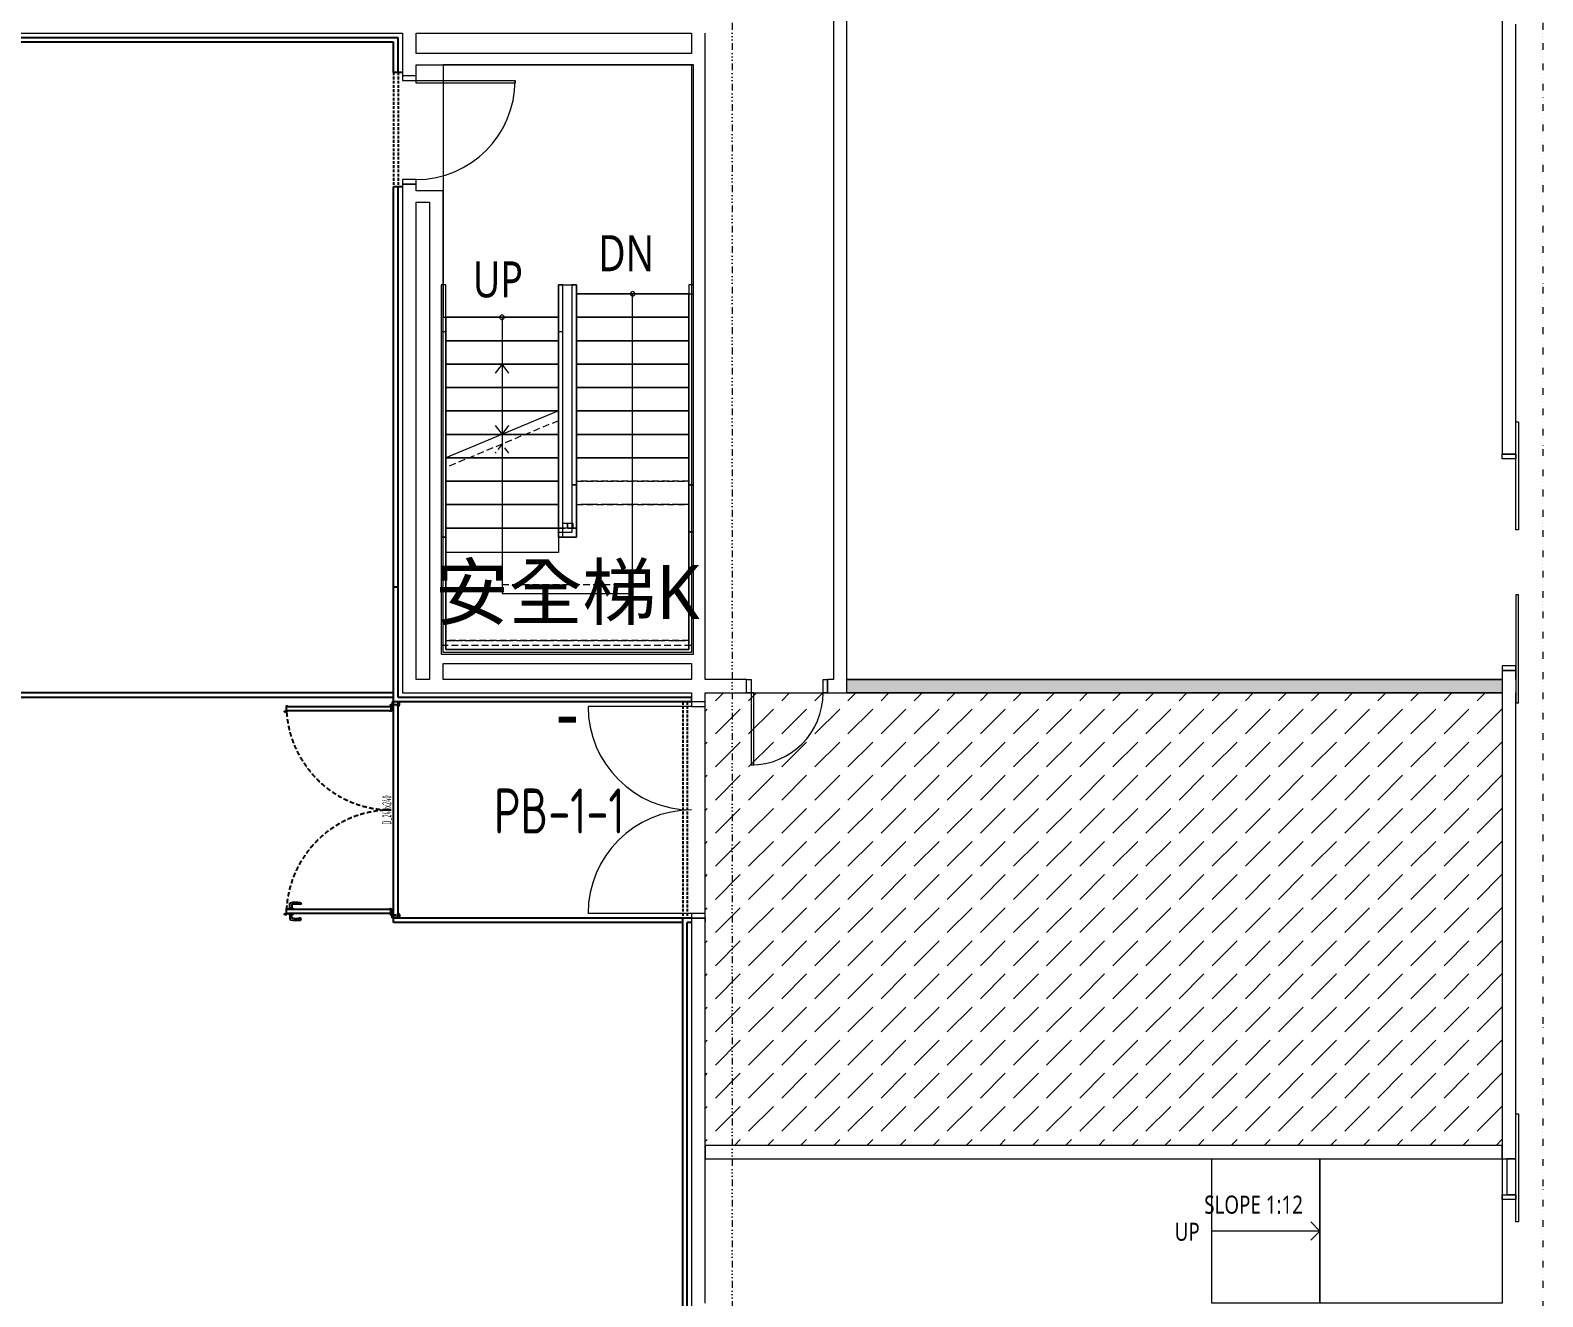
# Model space of a CAD drawing. Extents: x -32000 to 377127, y -29000 to 131250.
# Drawn here: x 235807 to 252600, y 30520 to 44583 of the extents above; entities that cross this region are included whole.
import ezdxf
from ezdxf.enums import TextEntityAlignment as Align

# ---------------------------------------------------------------- set-up
doc = ezdxf.new("R2010")
doc.units = 0
doc.header["$LTSCALE"] = 250
for name, pattern in [('H12PL3$0$JJP_三點線', [0.9, 0.3, -0.15, 0, -0.15, 0, -0.15, 0, -0.15]), ('H12PL3$0$JJP_虛線(退縮線、投影線、地下室範圍、非屬本工程、圖面分區)', [0.45, 0.3, -0.15]), ('H12PL3$0$虛線', [0.846667, 0.423333, -0.423333]), ('XFDP30$0$HIDDEN', [0.3, 0.2, -0.1]), ('XFDP30$0$HIDDEN2', [0.1875, 0.125, -0.0625])]:
    doc.linetypes.add(name, pattern=pattern)
for name, color, linetype in [('H12PL3$0$A-OBJE-2D', 252, 'Continuous'), ('H12PL3$0$A-STRS', 252, 'Continuous'), ('H12PL3$0$A-TEXT', 252, 'Continuous'), ('H12PL3$0$A-WALL-IN', 252, 'Continuous'), ('H12PL3$0$A-WALL-IN.200K', 252, 'Continuous'), ('H12PL3$0$A-ZONE', 252, 'Continuous'), ('H12PL3$0$Door', 252, 'Continuous'), ('H12PL3$0$Hattch', 252, 'Continuous'), ('H12PL3$0$S-GRID', 252, 'Continuous'), ('H12PL3$0$S-SLAB-SHOW', 252, 'Continuous'), ('XFDP30$0$A-CR-TXT', 2, 'Continuous'), ('XFDP30$0$A-Door (8K)', 2, 'Continuous'), ('XFDP30$0$A-W-P1S (50K)', 2, 'Continuous'), ('XFDP30$0$A-W-P1S (8K)', 2, 'Continuous'), ('XFDP30$0$A-W-P2D (50K)', 2, 'Continuous'), ('XFDP30$0$A-W-P2D (8K)', 2, 'Continuous'), ('XFDP30$0$A-W-P2D (8K於 50K時拆除)', 2, 'Continuous')]:
    doc.layers.add(name, color=color, linetype=linetype)
doc.styles.add('H12PL3$0$Standard', font='', dxfattribs={"width": 0.8})
doc.styles.add('XFDP30$0$AA-TXT', font='isocp.shx', dxfattribs={"width": 0.8, "bigfont": 'china.shx'})
doc.styles.get('H12PL3$0$Standard').set_extended_font_data('Microsoft JhengHei')

# ---------------------------------------------------------------- blocks, each defined once
blk = doc.blocks.new('XFDP30$0$Door-D240')
for p, q in [((10, 119), (10.8, 119)), ((10, 114.1), (10, 119)), ((10.8, 119), (10.8, 114.1)), ((10.8, 117.7), (14.8, 117.7)), ((14.8, 117.7), (16.2, 117.6)), ((10.8, 114.1), (10, 114.1)), ((14.8, 115.5), (10.8, 115.5))]:
    blk.add_line(p, q)
for points in [[(4.2, 117.7), (0.2, 117.7), (-1.2, 117.6, 0.327495), (-2, 116.9, 0.089847), (-2.2, 106.2, 1.144881), (-0.3, 106.6, -0.137079), (-0.3, 114.9, -0.349357), (0.2, 115.5), (4.2, 115.5)], [(4.1, 121.6), (4.1, 123.4), (4.1, 121.6), (10.7, 121.6), (10.7, 121.5), (10.3, 121.5), (10.3, 120.4, -0.414214), (10.2, 120.3), (10, 120.3), (10, 120.4), (10.1, 120.4), (10.1, 121.4), (10, 121.4), (10, 5.5), (10.1, 5.5), (10.1, 6.5), (10, 6.5), (10, 6.6), (10.2, 6.6, -0.414214), (10.3, 6.5), (10.3, 5.4, -0.414214), (10.2, 5.3), (4.8, 5.3, -0.414214), (4.7, 5.4), (4.7, 6.5, -0.414214), (4.8, 6.6), (5, 6.6), (5, 6.5), (4.9, 6.5), (4.9, 5.5), (5, 5.5), (5, 121.4), (4.9, 121.4), (4.9, 120.4), (5, 120.4), (5, 120.3), (4.8, 120.3, -0.414214), (4.7, 120.4), (4.7, 121.4), (3.9, 121.4, -0.414214), (3.9, 121.4), (3.9, 123.6, -0.414214), (3.9, 123.7), (4.7, 123.7), (4.7, 123.4), (4.1, 123.4)], [(229.1, 121.6), (229.1, 123.4), (229.1, 121.6), (235.7, 121.6), (235.7, 121.5), (235.3, 121.5), (235.3, 120.4, -0.414214), (235.2, 120.3), (235, 120.3), (235, 120.4), (235.1, 120.4), (235.1, 121.4), (235, 121.4), (235, 5.5), (235.1, 5.5), (235.1, 6.5), (235, 6.5), (235, 6.6), (235.2, 6.6, -0.414214), (235.3, 6.5), (235.3, 5.4, -0.414214), (235.2, 5.3), (229.8, 5.3, -0.414214), (229.7, 5.4), (229.7, 6.5, -0.414214), (229.8, 6.6), (230, 6.6), (230, 6.5), (229.9, 6.5), (229.9, 5.5), (230, 5.5), (230, 121.4), (229.9, 121.4), (229.9, 120.4), (230, 120.4), (230, 120.3), (229.8, 120.3, -0.414214), (229.7, 120.4), (229.7, 121.4), (228.9, 121.4, -0.414214), (228.9, 121.4), (228.9, 123.6, -0.414214), (228.9, 123.7), (229.7, 123.7), (229.7, 123.4), (229.1, 123.4)], [(4.7, -2.1, 0.306748), (4.5, -1.7), (4.1, -1.7, 0.306748), (3.9, -2.1), (4, -2.1, -0.414214), (4.1, -2.2), (4.1, -2.2), (4, -2.2), (4, -2.9), (4.6, -2.9), (4.6, -2.2), (4.5, -2.2), (4.5, -2.2, -0.414214), (4.6, -2.1), (4.7, -2.1), (4.8, -2.1, -0.414214), (5, -2.3), (5, -2.9, -0.320245), (4.7, -3.4), (3, -4), (0.6, -4, -0.414214), (0, -3.4), (0, 3.4, -0.414214), (0.6, 4), (3, 4), (3, 0), (3, -1.4, 0.414214), (3.7, -2.1), (3.9, -2.1)], [(235.3, -2.1, -0.306748), (235.5, -1.7), (235.9, -1.7, -0.306748), (236.1, -2.1), (236, -2.1, 0.414214), (235.9, -2.2), (235.9, -2.2), (236, -2.2), (236, -2.9), (235.4, -2.9), (235.4, -2.2), (235.5, -2.2), (235.5, -2.2, 0.414214), (235.4, -2.1), (235.3, -2.1), (235.2, -2.1, 0.414214), (235, -2.3), (235, -2.9, 0.320245), (235.3, -3.4), (237, -4), (239.4, -4, 0.414214), (240, -3.4), (240, 3.4, 0.414214), (239.4, 4), (237, 4), (237, 0), (237, -1.4, -0.414214), (236.3, -2.1), (236.1, -2.1)]]:
    blk.add_lwpolyline(points, format="xyb")
blk.add_lwpolyline([(5, 114.1), (5, 119), (4.2, 119), (4.2, 114.1)], close=True)
at = {"ltscale": 500}
for points in [[(3.3, 0.1), (3.3, 4.6), (3, 4.6), (3, 0.1)], [(8.5, 5.3), (4, 5.3), (4, 5.5), (8.5, 5.5)], [(231.5, 5.3), (236, 5.3), (236, 5.5), (231.5, 5.5)], [(236.7, 0.1), (236.7, 4.6), (237, 4.6), (237, 0.1)]]:
    blk.add_lwpolyline(points, close=True, dxfattribs=at)
at = {"linetype": 'XFDP30$0$HIDDEN', "ltscale": 0.1}
for centre, start, end in [((3.5, 5.1), 0, 85.9993), ((236.5, 5.1), 94.0007, 180)]:
    blk.add_arc(centre, 116.5, start, end, dxfattribs=at)
at = {"extrusion": (0, 0, -1)}
for centre, major_axis, start_param, end_param in [((16.1, 116.7), (-0.624, 0.624), 0.866962, 2.13291), ((14.7, 114.9), (0.417, 0.417), -0.669314, 0.675093), ((16.2, 106.3), (0.707, 0.707), 0.872811, 4.284184), ((0.4, 110.8), (10.9, 10.9), 0.51383, 1.058752), ((-12.5, 110.9), (21.3, 21.3), 0.585307, 0.943734)]:
    blk.add_ellipse(centre, major_axis=major_axis, ratio=1, start_param=start_param, end_param=end_param, dxfattribs=at)
at = {"ltscale": 500, "extrusion": (0, 0, -1)}
blk.add_ellipse((3.5, 5.1), major_axis=(0.495, 0.495), ratio=1, start_param=3.926991, end_param=10.210176, dxfattribs=at)
at = {"ltscale": 500}
blk.add_ellipse((236.5, 5.1), major_axis=(-0.495, 0.495), ratio=1, start_param=3.926991, end_param=10.210176, dxfattribs=at)
at = {"color": 9, "style": 'XFDP30$0$AA-TXT', "width": 0.45}
blk.add_attdef('240X240', text='', height=10, dxfattribs=at).set_placement((120, 10.1), align=Align.MIDDLE_CENTER)
blk = doc.blocks.new('XFDP30')
at = {"layer": 'XFDP30$0$A-W-P1S (50K)'}
for p, q in [((239840, 44450), (235400, 44450)), ((239890, 44500), (235450, 44500)), ((239840, 44115), (239840, 44450)), ((239890, 44115), (239890, 44500)), ((239939, 44115), (239840, 44115)), ((239939, 42845), (239840, 42845)), ((239840, 38400), (239840, 42845)), ((239890, 38400), (239890, 42845))]:
    blk.add_line(p, q, dxfattribs=at)
at = {"layer": 'XFDP30$0$A-W-P1S (50K)', "linetype": 'XFDP30$0$HIDDEN2'}
for p, q in [((239840, 44115), (239840, 42845)), ((239890, 44115), (239890, 42845))]:
    blk.add_line(p, q, dxfattribs=at)
at = {"layer": 'XFDP30$0$A-W-P1S (8K)'}
for p, q in [((239840, 37125), (239840, 38400)), ((239890, 38400), (239840, 38400)), ((239890, 37175), (239890, 38400)), ((243150, 37125), (239840, 37125)), ((243150, 37175), (239890, 37175)), ((243051, 25100), (243051, 34725)), ((243150, 34725), (243051, 34725)), ((243101, 25100), (243101, 34675)), ((243150, 34675), (243101, 34675))]:
    blk.add_line(p, q, dxfattribs=at)
at = {"layer": 'XFDP30$0$A-W-P1S (8K)', "linetype": 'XFDP30$0$HIDDEN2'}
for p, q in [((243051, 37125), (243051, 34725)), ((243101, 37125), (243101, 34725))]:
    blk.add_line(p, q, dxfattribs=at)
at = {"layer": 'XFDP30$0$A-W-P2D (50K)'}
for p, q in [((239841, 34675), (239841, 37125)), ((239891, 34725), (239891, 37125)), ((243051, 34675), (239841, 34675)), ((243051, 34725), (239891, 34725))]:
    blk.add_line(p, q, dxfattribs=at)
at = {"layer": 'XFDP30$0$A-W-P2D (8K)'}
for p, q in [((239841, 34675), (239841, 37125)), ((239891, 34725), (239891, 37125)), ((243051, 34675), (239841, 34675)), ((243051, 34725), (239891, 34725))]:
    blk.add_line(p, q, dxfattribs=at)
at = {"layer": 'XFDP30$0$A-W-P2D (8K於 50K時拆除)'}
for p, q in [((239840, 37225), (226175, 37225)), ((239840, 37175), (226225, 37175))]:
    blk.add_line(p, q, dxfattribs=at)
at = {"layer": 'XFDP30$0$A-Door (8K)', "xscale": 10, "yscale": 10, "zscale": 10, "rotation": 90}
blk.add_blockref('XFDP30$0$Door-D240', (239866, 34725), dxfattribs=at).add_auto_attribs({'240X240': 'D_240x240'})
at = {"layer": 'XFDP30$0$A-CR-TXT', "style": 'XFDP30$0$AA-TXT', "width": 0.8}
blk.add_text('PB-1-1', height=500, dxfattribs=at).set_placement((241681, 35914), align=Align.MIDDLE)
blk = doc.blocks.new('H12PL3')
at = {"layer": 'H12PL3$0$Hattch', "linetype": 'Continuous', "lineweight": 0}
blk.add_hatch(color=256, dxfattribs=at).paths.add_polyline_path([(244875, 37375), (252150, 37375), (252150, 37225), (244875, 37225)])
h = blk.add_hatch(dxfattribs=at)
h.set_pattern_fill('虛線_0001', color=256, scale=10, style=0, pattern_type=2)
h.set_pattern_definition([(45, (0, 0), (-367.6955, 367.6955), [390, -130]), (45, (1e-13, 367.7), (-367.6955, 367.6955), [390, -130])])
h.paths.add_polyline_path([(252150, 32200), (243300, 32200), (243300, 37225), (252150, 37225)])
at = {"layer": 'H12PL3$0$A-OBJE-2D', "lineweight": 0}
for q in [(250025, 31350), (250025, 31150)]:
    blk.add_line((250125, 31250), q, dxfattribs=at)
for points in [[(248925, 30450), (248925, 32050), (250125, 32050), (250125, 30450)], [(250125, 32050), (252150, 32050), (252150, 30450), (250125, 30450)]]:
    blk.add_lwpolyline(points, close=True, dxfattribs=at)
at = {"layer": 'H12PL3$0$A-OBJE-2D', "lineweight": 0, "flags": 128}
blk.add_lwpolyline([(250125, 31250), (248925, 31250)], dxfattribs=at)
at = {"layer": 'H12PL3$0$A-STRS', "lineweight": 0}
for p, q in [((240370, 41755), (240370, 41395)), ((240420, 41755), (240370, 41755)), ((240420, 41395), (240420, 41755)), ((241670, 41755), (241670, 41395)), ((241720, 41755), (241670, 41755)), ((241720, 41395), (241720, 41755)), ((241870, 41755), (241820, 41755)), ((241820, 41755), (241820, 41655)), ((241820, 41655), (241820, 39835)), ((241870, 41655), (241870, 41755)), ((241870, 39835), (241870, 41655)), ((243120, 41655), (241870, 41655)), ((241870, 41655), (241870, 41395)), ((242495, 41395), (242495, 41655)), ((243170, 41755), (243120, 41755)), ((243120, 41755), (243120, 41655)), ((243120, 41655), (243120, 39835)), ((243120, 41395), (243120, 41655)), ((243170, 41655), (243170, 41755)), ((243170, 39835), (243170, 41655)), ((240370, 41395), (240370, 39814.2)), ((240420, 39835), (240420, 41395)), ((241670, 41395), (240420, 41395)), ((240420, 41395), (240420, 41135)), ((241045, 41395), (241045, 41135)), ((241670, 41395), (241670, 40355)), ((241670, 41135), (241670, 41395)), ((241720, 40375.8), (241720, 41395)), ((243120, 41395), (241870, 41395)), ((241870, 41395), (241870, 41135)), ((241870, 41395), (243120, 41395)), ((242495, 39835), (242495, 41395)), ((243120, 41135), (243120, 41395)), ((240370, 41235), (240370, 40875)), ((240420, 41235), (240370, 41235)), ((240420, 40875), (240420, 41235)), ((241670, 41235), (241670, 40875)), ((241720, 41235), (241670, 41235)), ((241720, 40875), (241720, 41235)), ((240420, 41135), (241670, 41135)), ((241670, 41135), (240420, 41135)), ((240420, 41135), (240420, 40875)), ((241045, 41135), (241045, 40095)), ((241670, 40875), (241670, 41135)), ((243120, 41135), (241870, 41135)), ((241870, 41135), (241870, 40875)), ((241870, 41135), (243120, 41135)), ((243120, 40875), (243120, 41135)), ((240370, 40875), (240370, 39055)), ((240420, 39055), (240420, 40875)), ((241670, 40875), (240420, 40875)), ((240420, 40875), (240420, 40615)), ((240420, 40875), (241670, 40875)), ((241670, 40875), (240420, 40875)), ((240420, 40875), (240420, 40615)), ((241045, 40875), (240970, 40775)), ((241045, 40875), (241045, 40615)), ((241120, 40775), (241045, 40875)), ((241670, 40875), (241670, 39055)), ((241670, 40615), (241670, 40875)), ((241670, 40615), (241670, 40875)), ((241720, 39055), (241720, 40875)), ((243120, 40875), (241870, 40875)), ((241870, 40875), (241870, 40615)), ((241870, 40875), (243120, 40875)), ((243120, 40615), (243120, 40875)), ((240420, 40615), (241670, 40615)), ((241670, 40615), (240420, 40615)), ((240420, 40615), (240420, 40355)), ((240420, 40615), (241670, 40615)), ((241670, 40615), (240420, 40615)), ((240420, 40615), (240420, 40355)), ((241045, 40615), (241045, 39055)), ((241670, 40355), (241670, 40615)), ((241670, 40355), (241670, 40615)), ((243120, 40615), (241870, 40615)), ((241870, 40615), (241870, 40355)), ((241870, 40615), (243120, 40615)), ((243120, 40355), (243120, 40615)), ((240420, 40355), (241670, 40355)), ((241670, 40355), (240420, 40355)), ((240420, 40355), (240420, 40095)), ((240420, 40355), (241670, 40355)), ((241670, 40355), (240420, 40355)), ((240420, 40355), (240420, 40095)), ((241670, 40355), (240420, 39835)), ((241670, 40095), (241670, 40355)), ((243120, 40355), (241870, 40355)), ((241870, 40355), (241870, 40095)), ((241870, 40355), (243120, 40355)), ((243120, 40095), (243120, 40355)), ((240970, 40195), (241045, 40095)), ((241045, 40095), (241120, 40195)), ((240420, 40095), (241670, 40095)), ((241670, 40095), (240420, 40095)), ((240420, 40095), (240420, 39835)), ((240420, 40095), (241045, 40095)), ((241045, 40095), (240420, 40095)), ((240420, 40095), (240420, 39835)), ((241670, 39835), (241670, 40095)), ((241870, 40095), (241870, 39835)), ((243120, 40095), (241870, 40095)), ((241870, 40095), (243120, 40095)), ((243120, 39835), (243120, 40095)), ((240420, 39835), (241670, 39835)), ((241670, 39835), (240420, 39835)), ((240420, 39835), (240420, 39575)), ((241670, 39575), (241670, 39835)), ((241820, 39835), (241820, 39535)), ((241870, 39535), (241870, 39835)), ((243120, 39835), (241870, 39835)), ((241870, 39835), (241870, 38955)), ((243120, 39835), (241870, 39835)), ((241870, 39835), (241870, 38955)), ((241870, 39835), (243120, 39835)), ((242495, 38330), (242495, 39835)), ((243120, 39835), (243120, 39535)), ((243120, 37705), (243120, 39835)), ((243120, 37705), (243120, 39835)), ((243170, 39535), (243170, 39835)), ((240420, 39575), (241670, 39575)), ((241670, 39575), (240420, 39575)), ((240420, 39575), (240420, 39315)), ((241670, 39315), (241670, 39575)), ((241870, 39535), (241820, 39535)), ((241820, 39535), (241820, 39005)), ((241820, 39535), (241870, 39535)), ((241870, 38955), (241870, 39535)), ((243170, 39535), (243120, 39535)), ((243120, 39535), (243120, 37705)), ((243120, 39535), (243170, 39535)), ((243170, 37655), (243170, 39535)), ((240420, 39315), (241670, 39315)), ((241670, 39315), (240420, 39315)), ((240420, 39315), (240420, 39055)), ((241670, 39055), (241670, 39315)), ((240370, 39055), (240370, 38955)), ((240420, 38955), (240420, 39055)), ((241670, 39055), (240420, 39055)), ((241670, 39055), (240420, 39055)), ((241670, 39055), (240420, 39055)), ((240420, 39055), (241670, 39055)), ((241670, 39055), (240420, 39055)), ((240420, 39055), (240420, 37705)), ((241045, 39055), (241045, 38330)), ((241670, 39055), (241670, 38955)), ((241670, 38955), (241670, 39055)), ((241820, 39005), (241670, 39005)), ((241670, 39005), (241670, 38955)), ((241720, 38955), (241720, 39055)), ((240370, 38955), (240420, 38955)), ((240370, 38955), (240370, 37655)), ((240420, 38955), (240370, 38955)), ((240420, 37705), (240420, 38955)), ((241670, 38955), (241720, 38955)), ((241670, 38955), (241870, 38955)), ((241870, 38955), (241670, 38955)), ((241670, 38955), (241670, 38782.97)), ((241870, 38955), (241670, 38955)), ((241670, 38782.97), (240420, 38782.97)), ((240420, 38782.97), (240420, 37705)), ((241045, 38330), (242495, 38330)), ((240370, 37655), (243170, 37655)), ((243120, 37705), (240420, 37705)), ((240420, 37705), (243120, 37705)), ((240420, 37705), (243120, 37705))]:
    blk.add_line(p, q, dxfattribs=at)
at = {"layer": 'H12PL3$0$A-STRS', "linetype": 'H12PL3$0$JJP_虛線(退縮線、投影線、地下室範圍、非屬本工程、圖面分區)', "lineweight": 0}
for p, q in [((241870, 41755), (241820, 41755)), ((241820, 41755), (241820, 41655)), ((241820, 41655), (241820, 39315)), ((241870, 41655), (241870, 41755)), ((243120, 41655), (241870, 41655)), ((241870, 41655), (241870, 41395)), ((241870, 39315), (241870, 41655)), ((243120, 41655), (241870, 41655)), ((241870, 41655), (241870, 41395)), ((243120, 41655), (241870, 41655)), ((241870, 41655), (241870, 41395)), ((242495, 41395), (242495, 41655)), ((243170, 41755), (243120, 41755)), ((243120, 41755), (243120, 41655)), ((243120, 41395), (243120, 41655)), ((243120, 41655), (243120, 39315)), ((243120, 41395), (243120, 41655)), ((243120, 41395), (243120, 41655)), ((243170, 41655), (243170, 41755)), ((243170, 39315), (243170, 41655)), ((241670, 41395), (240420, 41395)), ((240420, 41395), (240420, 41135)), ((241670, 41395), (241669.98, 41395)), ((241670, 41135), (241670, 41395)), ((241670, 41135), (241670, 41395)), ((243120, 41395), (241870, 41395)), ((241870, 41395), (241870, 41135)), ((241870, 41395), (243120, 41395)), ((241870.02, 41395), (241870, 41395)), ((241870, 41395), (241870, 41135)), ((241870, 41395), (241870.02, 41395)), ((243120, 41395), (241870, 41395)), ((241870, 41395), (241870, 41135)), ((241870, 41395), (243120, 41395)), ((243120, 41395), (241870, 41395)), ((241870, 41395), (241870, 41135)), ((241870, 41395), (243120, 41395)), ((242495, 39315), (242495, 41395)), ((243120, 41135), (243120, 41395)), ((243120, 41135), (243120, 41395)), ((243120, 41135), (243120, 41395)), ((240420, 41135), (241670, 41135)), ((241670, 41135), (240420, 41135)), ((240420, 41135), (240420, 40875)), ((241669.98, 41135), (241670, 41135)), ((241670, 41135), (241669.98, 41135)), ((241670, 40875), (241670, 41135)), ((241670, 40875), (241670, 41135)), ((243120, 41135), (241870, 41135)), ((241870, 41135), (241870, 40875)), ((241870, 41135), (243120, 41135)), ((241870.02, 41135), (241870, 41135)), ((241870, 41135), (241870, 40875)), ((241870, 41135), (241870.02, 41135)), ((243120, 41135), (241870, 41135)), ((241870, 41135), (241870, 40875)), ((241870, 41135), (243120, 41135)), ((243120, 41135), (241870, 41135)), ((241870, 41135), (241870, 40875)), ((241870, 41135), (243120, 41135)), ((243120, 40875), (243120, 41135)), ((243120, 40875), (243120, 41135)), ((243120, 40875), (243120, 41135)), ((241670, 40875), (240420, 40875)), ((240420, 40875), (240420, 40615)), ((240420, 40875), (241670, 40875)), ((241670, 40875), (240420, 40875)), ((240420, 40875), (240420, 40615)), ((241669.98, 40875), (241670, 40875)), ((241670, 40875), (241669.98, 40875)), ((241670, 40615), (241670, 40875)), ((241670, 40615), (241670, 40875)), ((241670, 40615), (241670, 40875)), ((243120, 40875), (241870, 40875)), ((241870, 40875), (241870, 40615)), ((241870, 40875), (243120, 40875)), ((241870.02, 40875), (241870, 40875)), ((241870, 40875), (241870, 40615)), ((241870, 40875), (241870.02, 40875)), ((243120, 40875), (241870, 40875)), ((241870, 40875), (241870, 40615)), ((241870, 40875), (243120, 40875)), ((243120, 40875), (241870, 40875)), ((241870, 40875), (241870, 40615)), ((241870, 40875), (243120, 40875)), ((243120, 40615), (243120, 40875)), ((243120, 40615), (243120, 40875)), ((243120, 40615), (243120, 40875)), ((240420, 40615), (241670, 40615)), ((241670, 40615), (240420, 40615)), ((240420, 40615), (240420, 40355)), ((240420, 40615), (241670, 40615)), ((241670, 40615), (240420, 40615)), ((240420, 40615), (240420, 40355)), ((241669.98, 40615), (241670, 40615)), ((241670, 40615), (241669.98, 40615)), ((241670, 40355), (241670, 40615)), ((241670, 40355), (241670, 40615)), ((241670, 40355), (241670, 40615)), ((243120, 40615), (241870, 40615)), ((241870, 40615), (241870, 40355)), ((241870, 40615), (243120, 40615)), ((241870.02, 40615), (241870, 40615)), ((241870, 40615), (241870, 40438.2)), ((241870, 40615), (241870.02, 40615)), ((243120, 40615), (241870, 40615)), ((241870, 40615), (241870, 40355)), ((241870, 40615), (243120, 40615)), ((243120, 40615), (241870, 40615)), ((241870, 40615), (241870, 40355)), ((241870, 40615), (243120, 40615)), ((243120, 40355), (243120, 40615)), ((243120, 40355), (243120, 40615)), ((243120, 40355), (243120, 40615)), ((240420, 40355), (241670, 40355)), ((241670, 40355), (240420, 40355)), ((240420, 40355), (240420, 40095)), ((240420, 40355), (241670, 40355)), ((241670, 40355), (240420, 40355)), ((240420, 40355), (240420, 40095)), ((241669.98, 40355), (241670, 40355)), ((241670, 40355), (241669.98, 40355)), ((241670, 40095), (241670, 40355)), ((241670, 40095), (241670, 40355)), ((243120, 40355), (241870, 40355)), ((241870, 40355), (241870, 40095)), ((241870, 40355), (243120, 40355)), ((243120, 40355), (241870, 40355)), ((241870, 40355), (241870, 40095)), ((241870, 40355), (243120, 40355)), ((243120, 40355), (241870, 40355)), ((241870, 40355), (241870, 40095)), ((241870, 40355), (243120, 40355)), ((243120, 40095), (243120, 40355)), ((243120, 40095), (243120, 40355)), ((243120, 40095), (243120, 40355)), ((241670, 40246.69), (240420, 39726.69)), ((241670, 40246.69), (241670, 39055)), ((241670, 40095), (241670, 40246.69)), ((241720, 39105), (241720, 40267.49)), ((240420, 40095), (241670, 40095)), ((241670, 40095), (240420, 40095)), ((240420, 40095), (240420, 39835)), ((240420, 40095), (241045, 40095)), ((241045, 40095), (240420, 40095)), ((240420, 40095), (240420, 39835)), ((241045, 39986.69), (240970, 39886.69)), ((241045, 39986.69), (241045, 39055)), ((241120, 39886.69), (241045, 39986.69)), ((241305.36, 40095), (241670, 40095)), ((241670, 40095), (241305.36, 40095)), ((241305.36, 40095), (241670, 40095)), ((241670, 40095), (241305.36, 40095)), ((241670, 39835), (241670, 40095)), ((241670, 39835), (241670, 40095)), ((241670, 39835), (241670, 40095)), ((243120, 40095), (241870, 40095)), ((241870, 40095), (241870, 39835)), ((241870, 40095), (243120, 40095)), ((243120, 40095), (241870, 40095)), ((241870, 40095), (241870, 39835)), ((241870, 40095), (243120, 40095)), ((243120, 40095), (241870, 40095)), ((241870, 40095), (241870, 39835)), ((241870, 40095), (243120, 40095)), ((243120, 39835), (243120, 40095)), ((243120, 39835), (243120, 40095)), ((243120, 39835), (243120, 40095)), ((240420, 39835), (241670, 39835)), ((241670, 39835), (240420, 39835)), ((240420, 39835), (240420, 39575)), ((240680.36, 39835), (241670, 39835)), ((241670, 39835), (240680.36, 39835)), ((240680.36, 39835), (241670, 39835)), ((241670, 39835), (240680.36, 39835)), ((241670, 39575), (241670, 39835)), ((241670, 39575), (241670, 39835)), ((241670, 39575), (241670, 39835)), ((241870, 39835), (243120, 39835)), ((243120, 39835), (241870, 39835)), ((241870, 39835), (241870, 39575)), ((241870, 39835), (243120, 39835)), ((243120, 39835), (241870, 39835)), ((241870, 39835), (241870, 39575)), ((241870, 39835), (243120, 39835)), ((243120, 39575), (243120, 39835)), ((243120, 39575), (243120, 39835)), ((240370, 39705.89), (240370, 38955)), ((240420, 38955), (240420, 39726.69)), ((240420, 39726.69), (240420, 39575)), ((240420, 39726.69), (240420, 39575)), ((240420, 39575), (241670, 39575)), ((241670, 39575), (240420, 39575)), ((240420, 39575), (240420, 39315)), ((240420, 39575), (241670, 39575)), ((241670, 39575), (240420, 39575)), ((240420, 39575), (240420, 39315)), ((240420, 39575), (241670, 39575)), ((241670, 39575), (240420, 39575)), ((240420, 39575), (240420, 39315)), ((241670, 39315), (241670, 39575)), ((241670, 39315), (241670, 39575)), ((241670, 39315), (241670, 39575)), ((243120, 39575), (241870, 39575)), ((241870, 39575), (241870, 39315)), ((241870, 39575), (243120, 39575)), ((241870, 39575), (241870, 39315)), ((243120, 39575), (241870, 39575)), ((241870, 39575), (243120, 39575)), ((243120, 39315), (243120, 39575)), ((243120, 39315), (243120, 39575)), ((240420, 39315), (241670, 39315)), ((241670, 39315), (240420, 39315)), ((240420, 39315), (240420, 39055)), ((240420, 39315), (241670, 39315)), ((241670, 39315), (240420, 39315)), ((240420, 39315), (240420, 39055)), ((240420, 39315), (241670, 39315)), ((241670, 39315), (240420, 39315)), ((240420, 39315), (240420, 39055)), ((241670, 39055), (241670, 39315)), ((241670, 39055), (241670, 39315)), ((241670, 39055), (241670, 39315)), ((241820, 39315), (241820, 39105)), ((241870, 39055), (241870, 39315)), ((241870, 39315), (243120, 39315)), ((243120, 39315), (241870, 39315)), ((241870, 39315), (241870, 39055)), ((241870, 39315), (243120, 39315)), ((242495, 38430), (242495, 39315)), ((243120, 39315), (243120, 39015)), ((243120, 37805), (243120, 39315)), ((243170, 39015), (243170, 39315)), ((240420, 39055), (241670, 39055)), ((240420, 39055), (241670, 39055)), ((241670, 39055), (240420, 39055)), ((241670, 39055), (240420, 39055)), ((241670, 39055), (240420, 39055)), ((240420, 39055), (241670, 39055)), ((240420, 39055), (240420, 37805)), ((241670, 39055), (240420, 39055)), ((241045, 39055), (241045, 38430)), ((241670, 39055), (241770, 39055)), ((241870, 39055), (241670, 39055)), ((241770, 39105), (241720, 39105)), ((241770, 39055), (241770, 39105)), ((241830, 39105), (241770, 39105)), ((241770, 39105), (241770, 39055)), ((241770, 39055), (241830, 39055)), ((241820, 39105), (241830, 39105)), ((241830, 39055), (241830, 39105)), ((241830, 39105), (241830, 39055)), ((241830, 39055), (241870, 39055)), ((243170, 39015), (243120, 39015)), ((243120, 39015), (243120, 37805)), ((243120, 39015), (243170, 39015)), ((243170, 37755), (243170, 39015)), ((240370, 38955), (240420, 38955)), ((240370, 38955), (240370, 37755)), ((240420, 38955), (240370, 38955)), ((240420, 37805), (240420, 38955)), ((241045, 38430), (242495, 38430)), ((243120, 37805), (240420, 37805)), ((240420, 37805), (243120, 37805)), ((240370, 37755), (243170, 37755))]:
    blk.add_line(p, q, dxfattribs=at)
at = {"layer": 'H12PL3$0$A-STRS', "linetype": 'H12PL3$0$虛線', "lineweight": 0}
for p, q in [((243120, 39315), (241870, 39315)), ((241870, 39315), (241870, 39055)), ((243120, 37805), (243120, 39315)), ((241870, 39055), (241670, 39055)), ((241670, 39055), (241670, 38782.79)), ((241670, 38782.79), (240420, 38782.79)), ((240420, 38782.79), (240420, 37805)), ((240420, 37805), (243120, 37805))]:
    blk.add_line(p, q, dxfattribs=at)
at = {"layer": 'H12PL3$0$A-STRS', "lineweight": 0, "flags": 128}
for points in [[(242470, 41655, 1), (242520, 41655, 1)], [(241020, 41395, 1), (241070, 41395, 1)]]:
    blk.add_lwpolyline(points, format="xyb", close=True, dxfattribs=at)
at = {"layer": 'H12PL3$0$A-WALL-IN', "lineweight": 0}
for p, q in [((240090, 44075), (239940, 44075)), ((240090, 42875), (239940, 42875)), ((252300, 39875), (252150, 39875)), ((252300, 37475), (252150, 37475)), ((243760, 37225), (243760, 37375)), ((244660, 37225), (244660, 37375)), ((243150, 37125), (243150, 37168)), ((243300, 37125), (243150, 37125)), ((243300, 37125), (243300, 37168)), ((243150, 34725), (243150, 34682)), ((243300, 34725), (243150, 34725)), ((243300, 34725), (243300, 34682)), ((252300, 31650), (252200, 31650))]:
    blk.add_line(p, q, dxfattribs=at)
at = {"layer": 'H12PL3$0$A-WALL-IN', "lineweight": 0, "flags": 128}
for points in [[(252150, 49350), (252150, 39875)], [(244725, 45300), (244725, 37375)], [(244875, 37375), (244875, 45300)], [(235500, 44550), (239940, 44550)], [(239940, 44550), (239940, 44075)], [(240090, 44325), (240090, 44550)], [(240090, 44550), (243150, 44550)], [(240090, 44550), (243150, 44550)], [(243150, 44550), (243150, 44325)], [(243300, 37375), (243300, 44550)], [(252300, 39875), (252300, 44650)], [(243150, 44325), (240090, 44325)], [(240090, 44200), (243150, 44200)], [(240090, 44075), (240090, 44200)], [(243150, 44200), (243150, 37675)], [(239940, 42875), (239940, 37225)], [(240090, 42800), (240090, 42875)], [(240240, 42800), (240090, 42800)], [(240090, 42675), (240240, 42675)], [(240090, 37375), (240090, 42675)], [(240390, 42800), (240240, 42800)], [(240240, 42675), (240240, 37375)], [(240390, 37675), (240390, 42800)], [(243150, 37675), (240390, 37675)], [(240390, 37550), (243150, 37550)], [(240390, 37375), (240390, 37550)], [(243150, 37550), (243150, 37375)], [(252150, 37475), (252150, 37375)], [(252300, 37375), (252300, 37475)], [(240240, 37375), (240090, 37375)], [(243150, 37375), (240390, 37375)], [(243760, 37375), (243300, 37375)], [(244725, 37375), (244660, 37375)], [(252150, 37375), (244875, 37375)], [(252300, 37375), (252300, 37225)], [(239940, 37225), (240090, 37225)], [(240090, 37225), (243150, 37225)], [(243150, 37225), (243150, 37125)], [(243300, 37125), (243300, 37225)], [(243300, 37225), (243760, 37225)], [(244660, 37225), (252150, 37225)], [(252150, 37225), (252150, 32050)], [(252300, 32050), (252300, 37225)], [(243150, 34725), (243150, 27350)], [(243300, 30450), (243300, 34725)], [(252150, 32050), (252300, 32050)], [(252300, 32050), (252200, 32050)], [(252200, 32050), (252200, 31650)], [(252300, 31650), (252300, 32050)]]:
    blk.add_lwpolyline(points, dxfattribs=at)
at = {"layer": 'H12PL3$0$A-WALL-IN.200K', "lineweight": 0, "flags": 128}
for points in [[(252150, 32200), (243300, 32200)], [(243300, 32200), (243300, 32050)], [(252150, 32050), (252150, 32200)], [(243300, 32050), (252150, 32050)]]:
    blk.add_lwpolyline(points, dxfattribs=at)
at = {"layer": 'H12PL3$0$Door', "lineweight": 0}
for p, q in [((240090, 44075), (239940, 44075)), ((239940, 44075), (239940, 44025)), ((239940, 44025), (240090, 44025)), ((240090, 44025), (240090, 44075)), ((240090, 44025), (241190, 44025)), ((240090, 43995), (240090, 44025)), ((241190, 44025), (241190, 43995)), ((241190, 43995), (240090, 43995)), ((240090, 42925), (239940, 42925)), ((239940, 42925), (239940, 42875)), ((239940, 42875), (240090, 42875)), ((240090, 42875), (240090, 42925)), ((252300, 39035), (252300, 40235)), ((252300, 40235), (252330, 40235)), ((252330, 40235), (252330, 39035)), ((252150, 39825), (252150, 39875)), ((252150, 39875), (252300, 39875)), ((252300, 39825), (252150, 39825)), ((252300, 39875), (252300, 39825)), ((252330, 39035), (252300, 39035)), ((252300, 38315), (252300, 37115)), ((252330, 38315), (252300, 38315)), ((252330, 37115), (252330, 38315)), ((252300, 37525), (252150, 37525)), ((252150, 37525), (252150, 37475)), ((252150, 37475), (252300, 37475)), ((252300, 37475), (252300, 37525)), ((243760, 37225), (243760, 37375)), ((243760, 37375), (243810, 37375)), ((243810, 37375), (243810, 37225)), ((244610, 37225), (244610, 37375)), ((244610, 37375), (244660, 37375)), ((244660, 37375), (244660, 37225)), ((243150, 37125), (243150, 37168)), ((243150, 37125), (243150, 37168)), ((243150, 37125), (243150, 37075)), ((243300, 37125), (243150, 37125)), ((243300, 37125), (243150, 37125)), ((243300, 37125), (243150, 37125)), ((243300, 37125), (243300, 37168)), ((243300, 37125), (243300, 37168)), ((243300, 37075), (243300, 37125)), ((243810, 37225), (243760, 37225)), ((243810, 37225), (243810, 36425)), ((243840, 37225), (243810, 37225)), ((243840, 36425), (243840, 37225)), ((244660, 37225), (244610, 37225)), ((252300, 37115), (252330, 37115)), ((243150, 37075), (242000, 37075)), ((243150, 37075), (243300, 37075)), ((243810, 36425), (243840, 36425)), ((243150, 34775), (242000, 34775)), ((243300, 34775), (243150, 34775)), ((243150, 34775), (243150, 34725)), ((243300, 34725), (243300, 34775)), ((243150, 34725), (243300, 34725)), ((243300, 34725), (243150, 34725)), ((243300, 34725), (243150, 34725)), ((243150, 34725), (243150, 34682)), ((243150, 34725), (243150, 34682)), ((243300, 34725), (243300, 34682)), ((243300, 34725), (243300, 34682)), ((252300, 31350), (252300, 32550)), ((252300, 32550), (252330, 32550)), ((252330, 32550), (252330, 31350)), ((252150, 31600), (252150, 31650)), ((252150, 31650), (252300, 31650)), ((252300, 31600), (252150, 31600)), ((252300, 31650), (252300, 31600)), ((252330, 31350), (252300, 31350))]:
    blk.add_line(p, q, dxfattribs=at)
for centre, radius, start, end in [((240090, 44025), 1100, 270, 0), ((243810, 37225), 800, 270, 0), ((243150, 37075), 1150, 180, 270), ((243150, 34775), 1150, 90, 180)]:
    blk.add_arc(centre, radius, start, end, dxfattribs=at)
at = {"layer": 'H12PL3$0$Hattch', "lineweight": 0, "flags": 128}
for points in [[(244875, 37375), (252150, 37375), (252150, 37225), (244875, 37225)], [(252150, 32200), (243300, 32200), (243300, 37225), (252150, 37225)]]:
    blk.add_lwpolyline(points, close=True, dxfattribs=at)
at = {"layer": 'H12PL3$0$S-GRID', "linetype": 'H12PL3$0$JJP_三點線', "lineweight": 0}
for p, q in [((243600, 128250), (243600, -28000)), ((252600, 128250), (252600, -28000))]:
    blk.add_line(p, q, dxfattribs=at)
at = {"layer": 'H12PL3$0$S-SLAB-SHOW', "lineweight": 0, "flags": 128}
blk.add_lwpolyline([(240390, 41395), (241670, 41395), (241670, 41755), (241870, 41755), (241870, 41655), (243170, 41655), (243170, 44200), (240390, 44200)], close=True, dxfattribs=at)
blk.add_lwpolyline([(240390, 41395), (241670, 41395), (241670, 41755), (241870, 41755), (241870, 41655), (243170, 41655), (243170, 44200), (240390, 44200)], close=True, dxfattribs=at)
blk.add_blockref('XFDP30', (0, 0))
at = {"layer": 'H12PL3$0$A-TEXT', "linetype": 'Continuous', "lineweight": 0, "style": 'H12PL3$0$Standard'}
for s, insert, char_height, attachment_point in [('\\A1;DN', (242112.63, 42106.73), 400, 4), ('\\A1;UP', (240720.44, 41813.68), 400, 4), ('\\A1;SLOPE 1:12', (248841.75, 31642.57), 200, 1), ('\\A1;UP', (248512.78, 31341.89), 200, 1)]:
    blk.add_mtext(s, dxfattribs=dict(at, insert=insert, char_height=char_height, attachment_point=attachment_point))
at = {"layer": 'H12PL3$0$A-ZONE', "style": 'H12PL3$0$Standard'}
for s, p in [('安全梯K', (241770, 38643.92)), ('-', (241770, 37302.03))]:
    blk.add_text(s, height=600, dxfattribs=at).set_placement(p, align=Align.TOP_CENTER)

msp = doc.modelspace()

# ---------------------------------------------------------------- block references
msp.add_blockref('H12PL3', (0, 0))

doc.saveas('drawing.dxf')
